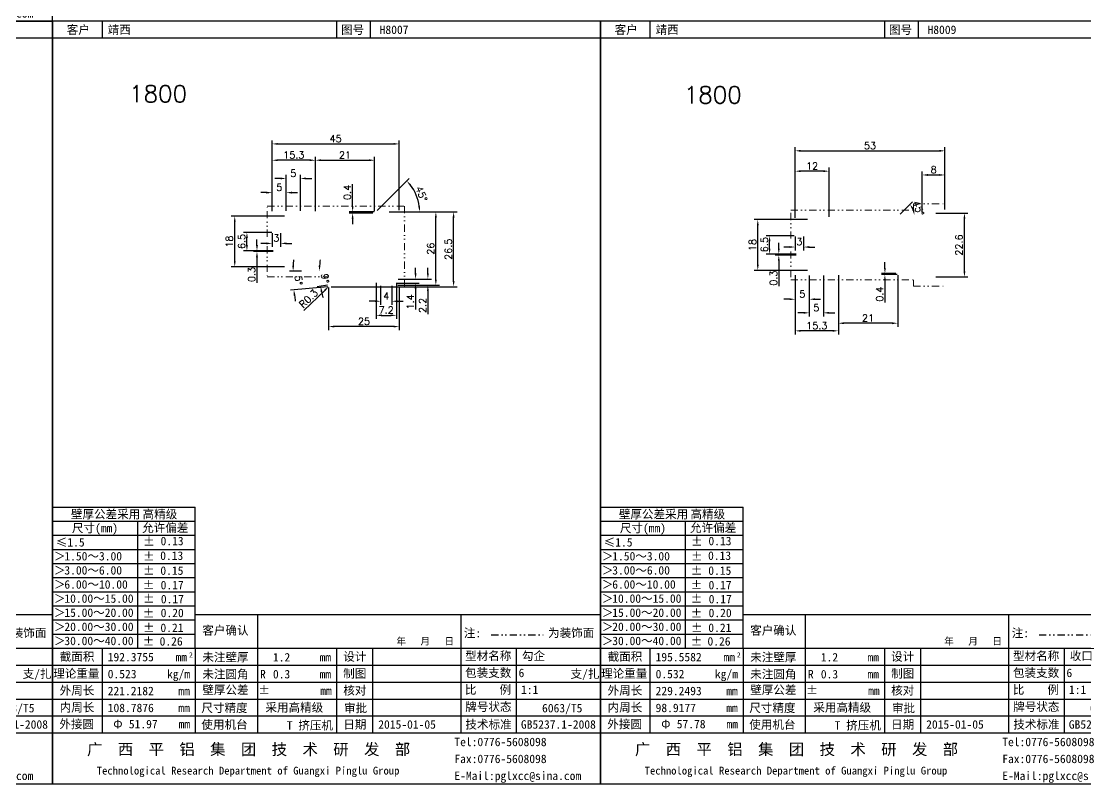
# Model space of a CAD drawing. Header units: millimetres. Extents: x -691 to 1378, y -267 to 296.
# Drawn here: x 397.1 to 774, y -266.6 to 3.5 of the extents above; entities that cross this region are included whole.
import ezdxf

# ---------------------------------------------------------------- set-up
doc = ezdxf.new("R2010")
doc.units = ezdxf.units.MM
doc.header["$MEASUREMENT"] = 0
doc.linetypes.add('DIVIDEX2', pattern=[63.5, 25.4, -12.7, 0, -12.7, 0, -12.7])
doc.layers.add('DIM', color=1, linetype='Continuous')
doc.layers.add('图层1', color=4, linetype='DIVIDEX2', lineweight=15)
doc.styles.add('LT2.5', font='SimSun.ttf', dxfattribs={"height": 2.5})
doc.styles.add('LT3', font='SimSun.ttf', dxfattribs={"height": 3})
doc.styles.add('LT4', font='SimSun.ttf', dxfattribs={"height": 4})
doc.styles.get("Standard").update_dxf_attribs({"font": 'txt', "bigfont": 'gbcbig.shx'})
doc.dimstyles.new('ISO-25', dxfattribs={"dimtxt": 2.5, "dimasz": 2, "dimexe": 1.25, "dimexo": 0.625, "dimtad": 1, "dimdsep": 46, "dimtxsty": 'Standard', "dimcen": 0, "dimadec": 0, "dimazin": 0, "dimtfac": 1, "dimtofl": 0, "dimtmove": 0, "dimatfit": 3, "dimfxl": 1, "dimarcsym": 0})

# ---------------------------------------------------------------- blocks, each defined once
blk = doc.blocks.new('1')
for p, q in [((195.97, 278.63), (1.97, 278.63)), ((1.97, 278.63), (1.97, 8.51)), ((19.47, 278.63), (19.47, 272.63)), ((102.47, 278.63), (102.47, 272.63)), ((114.43, 278.63), (114.43, 272.63)), ((195.97, 8.51), (195.97, 278.63)), ((195.97, 272.63), (1.97, 272.63)), ((52.47, 68.51), (195.97, 68.51)), ((74.47, 68.51), (74.47, 26.51)), ((146.47, 68.51), (146.47, 26.51)), ((1.97, 56.51), (195.97, 56.51)), ((19.47, 56.51), (19.47, 26.51)), ((52.47, 56.51), (52.47, 26.51)), ((102.47, 56.51), (102.47, 26.51)), ((115.27, 56.51), (115.27, 26.51)), ((166.13, 56.51), (166.13, 26.51)), ((1.97, 50.51), (195.97, 50.51)), ((1.97, 44.51), (195.97, 44.51)), ((1.97, 38.51), (195.97, 38.51)), ((1.97, 32.51), (195.97, 32.51)), ((1.97, 26.51), (195.97, 26.51)), ((1.97, 8.51), (195.97, 8.51))]:
    blk.add_line(p, q)
at = {"ltscale": 0.1}
for p, q in [((1.96, 106.55), (52.47, 106.55)), ((52.47, 56.55), (52.47, 106.55)), ((1.96, 101.55), (52.47, 101.55)), ((31.98, 101.55), (31.98, 56.55)), ((1.96, 96.55), (52.47, 96.55)), ((1.96, 91.55), (52.47, 91.55)), ((1.96, 86.55), (52.47, 86.55)), ((1.97, 86.55), (52.47, 86.55)), ((1.97, 81.55), (52.47, 81.55)), ((1.97, 76.55), (52.47, 76.55)), ((1.97, 71.55), (52.47, 71.55)), ((1.97, 66.55), (52.47, 66.55)), ((1.97, 61.55), (52.47, 61.55))]:
    blk.add_line(p, q, dxfattribs=at)
at = {"linetype": 'DIVIDEX2', "ltscale": 0.1}
blk.add_line((157.27, 61.3), (175.68, 61.3), dxfattribs=at)
for s, height, style, p in [('客户', 3, 'LT3', (6.97, 274.13)), ('图号', 3, 'LT3', (104.1, 274.13)), ('客户确认', 3, 'LT3', (54.97, 61.32)), ('年   月   日', 2.5, 'LT3', (123.69, 57.75)), ('截面积', 3, 'LT3', (4.47, 52.05)), ('mm', 3, 'LT3', (45.47, 51.88)), ('2', 1.8, 'LT3', (50.23, 53.25)), ('未注壁厚', 3, 'LT3', (54.97, 51.82)), ('mm', 3, 'LT3', (96.47, 51.82)), ('设计', 3, 'LT3', (104.87, 52.05)), ('型材名称', 3, 'LT3', (148.02, 52.29)), ('理论重量', 3, 'LT3', (2.17, 46.05)), ('kg/m', 3, 'LT3', (42.47, 45.88)), ('未注圆角', 3, 'LT3', (54.97, 45.82)), ('制图', 3, 'LT3', (104.87, 46.05)), ('包装支数', 3, 'LT3', (148, 46.29)), ('R', 3, 'LT3', (75.4, 45.82)), ('mm', 3, 'LT3', (96.47, 45.82)), ('外周长', 3, 'LT3', (4.47, 40.05)), ('mm', 3, 'LT3', (46.47, 39.88)), ('壁厚公差', 3, 'LT3', (54.97, 40.26)), ('核对', 3, 'LT3', (104.87, 40.05)), ('比    例', 3, 'LT3', (147.95, 40.32)), ('牌号状态', 3, 'LT3', (148.09, 34.26)), ('内周长', 3, 'LT3', (4.47, 34.05)), ('mm', 3, 'LT3', (46.47, 33.88)), ('外接圆 ', 3, 'LT3', (4.37, 28.14)), ('Φ', 3, 'LT3', (23.45, 28.14)), ('mm', 3, 'LT3', (46.56, 28.14)), ('使用机台', 3, 'LT3', (54.65, 27.95)), ('日期', 3, 'LT3', (104.87, 28.01)), ('技术标准', 3, 'LT3', (148.12, 28.01)), ('GB5237.1-2008', 3, 'LT3', (167.78, 28.01)), ('广  西  平  铝  集  团  技  术  研  发  部', 4, 'LT4', (14.15, 18.71)), ('Tel:0776-5608098', 3, 'LT3', (144.22, 21.82)), ('Fax:0776-5608098', 3, 'LT3', (144.22, 15.82)), ('Technological Research Department of Guangxi Pinglu Group', 2.7638, 'LT2.5', (17.59, 11.77)), ('E-Mail:pglxcc@sina.com', 3, 'LT3', (144.22, 9.82))]:
    blk.add_text(s, height=height, dxfattribs=dict(style=style)).set_placement(p)
at = {"ltscale": 0.1, "style": 'LT3'}
for s, p in [('壁厚公差采用', (8.44, 102.49)), ('高精级', (33.83, 102.49)), ('尺寸(mm)', (8.8, 97.57)), ('允许偏差', (33.65, 97.67)), ('≤1.5', (3.1, 92.55)), ('±', (34.03, 92.82)), ('0.13', (40.18, 93)), ('1.50～3.00', (6.12, 87.62)), ('±', (33.98, 87.55)), ('0.13', (40.05, 87.81)), ('3.00～6.00', (6.12, 82.62)), ('±', (33.96, 82.53)), ('0.15', (40.12, 82.52)), ('6.00～10.00', (6.12, 77.62)), ('±', (33.91, 77.4)), ('0.17', (40.21, 77.39)), ('10.00～15.00', (6.12, 72.62)), ('±', (33.94, 72.61)), ('0.17', (40.28, 72.42)), ('15.00～20.00', (6.12, 67.62)), ('±', (33.92, 67.39)), ('0.20', (40.23, 67.53)), ('20.00～30.00', (6.12, 62.62)), ('±', (34, 62.3)), ('0.21', (40.14, 62.27)), ('30.00～40.00', (6.12, 57.62)), ('±', (33.86, 57.47)), ('0.26', (39.84, 57.46)), ('注:', (147.57, 60.4)), ('为装饰面', (177.39, 60.44)), ('支/扎', (185.36, 45.95)), ('±', (74.8, 40.17)), ('mm', (96.71, 39.96)), ('尺寸精度', (54.64, 33.87)), ('采用高精级', (77.32, 34.01)), ('审批', (105.14, 33.78)), ('6063/T5', (175.26, 33.8)), ('T 挤压机', (84.88, 27.67))]:
    blk.add_text(s, height=3, dxfattribs=at).set_placement(p)
for p in [(2.94, 91.22), (2.94, 86.22), (2.94, 81.22), (2.94, 76.22), (2.94, 71.22), (2.94, 66.22), (2.94, 61.22)]:
    blk.add_text('∧', height=3, rotation=270, dxfattribs=at).set_placement(p)
at = {"style": 'LT3', "flags": 12}
for tag, p in [('客户', (21.47, 274.13)), ('图号', (117.75, 274.13)), ('截面积', (21.47, 51.88)), ('未注壁厚', (79.97, 51.82)), ('设计', (117.27, 52.05)), ('型材名称', (168.13, 52.29)), ('理论重量', (21.47, 45.88)), ('未注圆角', (79.97, 45.82)), ('制图', (117.27, 46.05)), ('包装支数', (166.95, 46.29)), ('外周长', (21.47, 39.88)), ('壁厚公差', (79.97, 40.05)), ('核对', (117.27, 40.05)), ('比例', (167.83, 40.32)), ('内周长', (21.47, 33.88)), ('审批', (117.27, 33.86)), ('外接圆D', (28.95, 28.14)), ('使用机台', (74.87, 27.74)), ('日期', (117.27, 28.01))]:
    blk.add_attdef(tag, p, '', height=3, dxfattribs=at)
blk = doc.blocks.new('*D111')
at = {"layer": 'Defpoints', "color": 0, "transparency": 16777216}
for p in [(530.89, -39.94), (485.89, -64.02), (530.89, -64.02)]:
    blk.add_point(p, dxfattribs=at)
at = {"layer": 'DIM', "color": 0, "lineweight": -2, "transparency": 16777216}
for p, q in [((485.89, -63.39), (485.89, -38.69)), ((487.89, -39.94), (528.89, -39.94)), ((530.89, -63.39), (530.89, -38.69))]:
    blk.add_line(p, q, dxfattribs=at)
at = {"layer": 'DIM', "color": 0, "transparency": 16777216}
for points in [[(487.89, -39.61), (487.89, -40.27), (485.89, -39.94)], [(528.89, -39.61), (528.89, -40.27), (530.89, -39.94)]]:
    blk.add_solid(points, dxfattribs=at)
at = {"layer": 'DIM', "color": 0, "transparency": 16777216, "insert": (508.39, -38.06), "char_height": 2.5, "attachment_point": 5}
blk.add_mtext('45', dxfattribs=at)
blk = doc.blocks.new('*D112')
at = {"layer": 'Defpoints', "color": 0, "transparency": 16777216}
for p in [(526.74, -64.02), (543.86, -64.02), (530.89, -90.02)]:
    blk.add_point(p, dxfattribs=at)
at = {"layer": 'DIM', "color": 0, "lineweight": -2, "transparency": 16777216}
for p, q in [((527.37, -64.02), (545.11, -64.02)), ((543.86, -88.02), (543.86, -66.02)), ((531.52, -90.02), (545.11, -90.02))]:
    blk.add_line(p, q, dxfattribs=at)
at = {"layer": 'DIM', "color": 0, "transparency": 16777216}
for points in [[(543.53, -66.02), (544.2, -66.02), (543.86, -64.02)], [(543.53, -88.02), (544.2, -88.02), (543.86, -90.02)]]:
    blk.add_solid(points, dxfattribs=at)
at = {"layer": 'DIM', "color": 0, "transparency": 16777216, "insert": (541.99, -77.02), "char_height": 2.5, "attachment_point": 5, "rotation": 90}
blk.add_mtext('26', dxfattribs=at)
blk = doc.blocks.new('*D113')
at = {"layer": 'Defpoints', "color": 0, "transparency": 16777216}
for p in [(472.65, -65.52), (490.89, -65.52), (490.89, -83.52)]:
    blk.add_point(p, dxfattribs=at)
at = {"layer": 'DIM', "color": 0, "lineweight": -2, "transparency": 16777216}
for p, q in [((490.27, -65.52), (471.4, -65.52)), ((472.65, -81.52), (472.65, -67.52)), ((490.27, -83.52), (471.4, -83.52))]:
    blk.add_line(p, q, dxfattribs=at)
at = {"layer": 'DIM', "color": 0, "transparency": 16777216}
for points in [[(472.32, -67.52), (472.98, -67.52), (472.65, -65.52)], [(472.32, -81.52), (472.98, -81.52), (472.65, -83.52)]]:
    blk.add_solid(points, dxfattribs=at)
at = {"layer": 'DIM', "color": 0, "transparency": 16777216, "insert": (470.78, -74.52), "char_height": 2.5, "attachment_point": 5, "rotation": 90}
blk.add_mtext('18', dxfattribs=at)
blk = doc.blocks.new('*D114')
at = {"layer": 'Defpoints', "color": 0, "transparency": 16777216}
for p in [(476.96, -71.27), (486.39, -71.27), (486.39, -77.77)]:
    blk.add_point(p, dxfattribs=at)
at = {"layer": 'DIM', "color": 0, "lineweight": -2, "transparency": 16777216}
for p, q in [((485.77, -71.27), (475.71, -71.27)), ((476.96, -75.77), (476.96, -73.27)), ((485.77, -77.77), (475.71, -77.77))]:
    blk.add_line(p, q, dxfattribs=at)
at = {"layer": 'DIM', "color": 0, "transparency": 16777216}
for points in [[(476.63, -73.27), (477.3, -73.27), (476.96, -71.27)], [(476.63, -75.77), (477.3, -75.77), (476.96, -77.77)]]:
    blk.add_solid(points, dxfattribs=at)
at = {"layer": 'DIM', "color": 0, "transparency": 16777216, "insert": (475.09, -74.52), "char_height": 2.5, "attachment_point": 5, "rotation": 90}
blk.add_mtext('6.5', dxfattribs=at)
blk = doc.blocks.new('*D115')
at = {"layer": 'Defpoints', "color": 0, "transparency": 16777216}
for p in [(485.89, -70.92), (488.89, -70.92), (485.89, -75.18)]:
    blk.add_point(p, dxfattribs=at)
at = {"layer": 'DIM', "color": 0, "lineweight": -2, "transparency": 16777216}
for p, q in [((485.89, -71.54), (485.89, -76.43)), ((488.89, -71.54), (488.89, -76.43)), ((483.89, -75.18), (481.89, -75.18)), ((490.89, -75.18), (492.89, -75.18))]:
    blk.add_line(p, q, dxfattribs=at)
at = {"layer": 'DIM', "color": 0, "transparency": 16777216}
for points in [[(483.89, -74.84), (483.89, -75.51), (485.89, -75.18)], [(490.89, -74.84), (490.89, -75.51), (488.89, -75.18)]]:
    blk.add_solid(points, dxfattribs=at)
at = {"layer": 'DIM', "color": 0, "transparency": 16777216, "insert": (487.39, -73.3), "char_height": 2.5, "attachment_point": 5}
blk.add_mtext('3', dxfattribs=at)
blk = doc.blocks.new('*D120')
at = {"layer": 'Defpoints', "color": 0, "transparency": 16777216}
for p in [(480.52, -78.07), (486.89, -77.77), (486.89, -78.07)]:
    blk.add_point(p, dxfattribs=at)
at = {"layer": 'DIM', "color": 0, "lineweight": -2, "transparency": 16777216}
for p, q in [((480.52, -75.77), (480.52, -73.77)), ((486.27, -77.77), (479.27, -77.77)), ((486.27, -78.07), (479.27, -78.07)), ((480.52, -80.07), (480.52, -89.15))]:
    blk.add_line(p, q, dxfattribs=at)
at = {"layer": 'DIM', "color": 0, "transparency": 16777216}
for points in [[(480.19, -75.77), (480.86, -75.77), (480.52, -77.77)], [(480.19, -80.07), (480.86, -80.07), (480.52, -78.07)]]:
    blk.add_solid(points, dxfattribs=at)
at = {"layer": 'DIM', "color": 0, "transparency": 16777216, "insert": (478.65, -86.23), "char_height": 2.5, "attachment_point": 5, "rotation": 90}
blk.add_mtext('0.3', dxfattribs=at)
blk = doc.blocks.new('*D121')
at = {"layer": 'Defpoints', "color": 0, "transparency": 16777216}
for p in [(490.89, -57.19), (485.89, -64.02), (490.89, -64.32)]:
    blk.add_point(p, dxfattribs=at)
at = {"layer": 'DIM', "color": 0, "lineweight": -2, "transparency": 16777216}
for p, q in [((485.89, -63.39), (485.89, -55.94)), ((490.89, -63.69), (490.89, -55.94)), ((483.89, -57.19), (481.89, -57.19)), ((492.89, -57.19), (494.89, -57.19))]:
    blk.add_line(p, q, dxfattribs=at)
at = {"layer": 'DIM', "color": 0, "transparency": 16777216}
for points in [[(483.89, -56.86), (483.89, -57.53), (485.89, -57.19)], [(492.89, -56.86), (492.89, -57.53), (490.89, -57.19)]]:
    blk.add_solid(points, dxfattribs=at)
at = {"layer": 'DIM', "color": 0, "transparency": 16777216, "insert": (488.39, -55.32), "char_height": 2.5, "attachment_point": 5}
blk.add_mtext('5', dxfattribs=at)
blk = doc.blocks.new('*D122')
at = {"layer": 'Defpoints', "color": 0, "transparency": 16777216}
for p in [(495.89, -52.17), (490.89, -64.32), (495.89, -64.32)]:
    blk.add_point(p, dxfattribs=at)
at = {"layer": 'DIM', "color": 0, "lineweight": -2, "transparency": 16777216}
for p, q in [((488.89, -52.17), (486.89, -52.17)), ((490.89, -63.69), (490.89, -50.92)), ((495.89, -63.69), (495.89, -50.92)), ((497.89, -52.17), (499.89, -52.17))]:
    blk.add_line(p, q, dxfattribs=at)
at = {"layer": 'DIM', "color": 0, "transparency": 16777216}
for points in [[(488.89, -51.84), (488.89, -52.5), (490.89, -52.17)], [(497.89, -51.84), (497.89, -52.5), (495.89, -52.17)]]:
    blk.add_solid(points, dxfattribs=at)
at = {"layer": 'DIM', "color": 0, "transparency": 16777216, "insert": (493.39, -50.3), "char_height": 2.5, "attachment_point": 5}
blk.add_mtext('5', dxfattribs=at)
blk = doc.blocks.new('*D123')
at = {"layer": 'Defpoints', "color": 0, "transparency": 16777216}
for p in [(485.89, -45.72), (485.89, -64.42), (501.19, -64.42)]:
    blk.add_point(p, dxfattribs=at)
at = {"layer": 'DIM', "color": 0, "lineweight": -2, "transparency": 16777216}
for p, q in [((485.89, -63.79), (485.89, -44.47)), ((501.19, -63.79), (501.19, -44.47)), ((499.19, -45.72), (487.89, -45.72))]:
    blk.add_line(p, q, dxfattribs=at)
at = {"layer": 'DIM', "color": 0, "transparency": 16777216}
for points in [[(487.89, -45.38), (487.89, -46.05), (485.89, -45.72)], [(499.19, -45.38), (499.19, -46.05), (501.19, -45.72)]]:
    blk.add_solid(points, dxfattribs=at)
at = {"layer": 'DIM', "color": 0, "transparency": 16777216, "insert": (493.54, -43.84), "char_height": 2.5, "attachment_point": 5}
blk.add_mtext('15.3', dxfattribs=at)
blk = doc.blocks.new('*D124')
at = {"layer": 'Defpoints', "color": 0, "transparency": 16777216}
for p in [(522.19, -45.72), (501.19, -64.42), (522.19, -64.42)]:
    blk.add_point(p, dxfattribs=at)
at = {"layer": 'DIM', "color": 0, "lineweight": -2, "transparency": 16777216}
for p, q in [((501.19, -63.79), (501.19, -44.47)), ((522.19, -63.79), (522.19, -44.47)), ((503.19, -45.72), (520.19, -45.72))]:
    blk.add_line(p, q, dxfattribs=at)
at = {"layer": 'DIM', "color": 0, "transparency": 16777216}
for points in [[(503.19, -45.38), (503.19, -46.05), (501.19, -45.72)], [(520.19, -45.38), (520.19, -46.05), (522.19, -45.72)]]:
    blk.add_solid(points, dxfattribs=at)
at = {"layer": 'DIM', "color": 0, "transparency": 16777216, "insert": (511.69, -43.84), "char_height": 2.5, "attachment_point": 5}
blk.add_mtext('21', dxfattribs=at)
blk = doc.blocks.new('*D125')
at = {"layer": 'Defpoints', "color": 0, "transparency": 16777216}
for p in [(514.39, -64.02), (522.59, -64.02), (522.19, -64.42)]:
    blk.add_point(p, dxfattribs=at)
at = {"layer": 'DIM', "color": 0, "lineweight": -2, "transparency": 16777216}
for p, q in [((514.39, -62.02), (514.39, -54.18)), ((521.97, -64.02), (513.14, -64.02)), ((521.57, -64.42), (513.14, -64.42)), ((514.39, -66.42), (514.39, -68.42))]:
    blk.add_line(p, q, dxfattribs=at)
at = {"layer": 'DIM', "color": 0, "transparency": 16777216}
for points in [[(514.06, -62.02), (514.73, -62.02), (514.39, -64.02)], [(514.06, -66.42), (514.73, -66.42), (514.39, -64.42)]]:
    blk.add_solid(points, dxfattribs=at)
at = {"layer": 'DIM', "color": 0, "transparency": 16777216, "insert": (512.52, -57.1), "char_height": 2.5, "attachment_point": 5, "rotation": 90}
blk.add_mtext('0.4', dxfattribs=at)
blk = doc.blocks.new('*D126')
at = {"layer": 'Defpoints', "color": 0, "transparency": 16777216}
for p in [(536.03, -56.26), (522.59, -64.02), (522.59, -64.02), (530.89, -64.02), (522.19, -64.42)]:
    blk.add_point(p, dxfattribs=at)
at = {"layer": 'DIM', "color": 0, "lineweight": -2, "transparency": 16777216}
for p, q in [((523.03, -63.57), (534.45, -52.16)), ((531.52, -64.02), (539.36, -64.02))]:
    blk.add_line(p, q, dxfattribs=at)
blk.add_arc((522.59, -64.02), 15.51, 7.3921, 37.6079, dxfattribs=at)
at = {"layer": 'DIM', "color": 0, "transparency": 16777216}
for points in [[(534.63, -54.77), (535.13, -54.33), (533.56, -53.05)], [(538.31, -62), (537.64, -62.04), (538.11, -64.02)]]:
    blk.add_solid(points, dxfattribs=at)
at = {"layer": 'DIM', "color": 0, "transparency": 16777216, "insert": (538.76, -57.63), "char_height": 2.5, "attachment_point": 5, "rotation": 291.5538}
blk.add_mtext('45°', dxfattribs=at)
blk = doc.blocks.new('*D127')
at = {"layer": 'Defpoints', "color": 0, "transparency": 16777216}
for p in [(505.89, -90.22), (530.89, -90.02), (505.89, -104.64)]:
    blk.add_point(p, dxfattribs=at)
at = {"layer": 'DIM', "color": 0, "lineweight": -2, "transparency": 16777216}
for p, q in [((505.89, -90.84), (505.89, -105.89)), ((530.89, -90.64), (530.89, -105.89)), ((528.89, -104.64), (507.89, -104.64))]:
    blk.add_line(p, q, dxfattribs=at)
at = {"layer": 'DIM', "color": 0, "transparency": 16777216}
for points in [[(507.89, -104.31), (507.89, -104.97), (505.89, -104.64)], [(528.89, -104.31), (528.89, -104.97), (530.89, -104.64)]]:
    blk.add_solid(points, dxfattribs=at)
at = {"layer": 'DIM', "color": 0, "transparency": 16777216, "insert": (518.39, -102.76), "char_height": 2.5, "attachment_point": 5}
blk.add_mtext('25', dxfattribs=at)
blk = doc.blocks.new('*D128')
at = {"layer": 'Defpoints', "color": 0, "transparency": 16777216}
for p in [(527.37, -64.02), (550.15, -64.02), (506.19, -90.52)]:
    blk.add_point(p, dxfattribs=at)
at = {"layer": 'DIM', "color": 0, "lineweight": -2, "transparency": 16777216}
for p, q in [((527.99, -64.02), (551.4, -64.02)), ((550.15, -88.52), (550.15, -66.02)), ((506.82, -90.52), (551.4, -90.52))]:
    blk.add_line(p, q, dxfattribs=at)
at = {"layer": 'DIM', "color": 0, "transparency": 16777216}
for points in [[(549.81, -66.02), (550.48, -66.02), (550.15, -64.02)], [(549.81, -88.52), (550.48, -88.52), (550.15, -90.52)]]:
    blk.add_solid(points, dxfattribs=at)
at = {"layer": 'DIM', "color": 0, "transparency": 16777216, "insert": (548.27, -77.27), "char_height": 2.5, "attachment_point": 5, "rotation": 90}
blk.add_mtext('26.5', dxfattribs=at)
blk = doc.blocks.new('*D129')
at = {"layer": 'Defpoints', "color": 0, "transparency": 16777216}
for p in [(524.29, -89.62), (528.29, -89.62), (524.29, -95.67)]:
    blk.add_point(p, dxfattribs=at)
at = {"layer": 'DIM', "color": 0, "lineweight": -2, "transparency": 16777216}
for p, q in [((524.29, -90.24), (524.29, -96.92)), ((528.29, -90.24), (528.29, -96.92)), ((522.29, -95.67), (520.29, -95.67)), ((530.29, -95.67), (532.29, -95.67))]:
    blk.add_line(p, q, dxfattribs=at)
at = {"layer": 'DIM', "color": 0, "transparency": 16777216}
for points in [[(522.29, -95.33), (522.29, -96), (524.29, -95.67)], [(530.29, -95.33), (530.29, -96), (528.29, -95.67)]]:
    blk.add_solid(points, dxfattribs=at)
at = {"layer": 'DIM', "color": 0, "transparency": 16777216, "insert": (526.29, -93.79), "char_height": 2.5, "attachment_point": 5}
blk.add_mtext('4', dxfattribs=at)
blk = doc.blocks.new('*D130')
at = {"layer": 'Defpoints', "color": 0, "transparency": 16777216}
for p in [(522.69, -88.52), (529.89, -88.52), (529.89, -100.67)]:
    blk.add_point(p, dxfattribs=at)
at = {"layer": 'DIM', "color": 0, "lineweight": -2, "transparency": 16777216}
for p, q in [((522.69, -89.14), (522.69, -101.92)), ((529.89, -89.14), (529.89, -101.92)), ((524.69, -100.67), (527.89, -100.67))]:
    blk.add_line(p, q, dxfattribs=at)
at = {"layer": 'DIM', "color": 0, "transparency": 16777216}
for points in [[(524.69, -100.33), (524.69, -101), (522.69, -100.67)], [(527.89, -100.33), (527.89, -101), (529.89, -100.67)]]:
    blk.add_solid(points, dxfattribs=at)
at = {"layer": 'DIM', "color": 0, "transparency": 16777216, "insert": (526.29, -98.79), "char_height": 2.5, "attachment_point": 5}
blk.add_mtext('7.2', dxfattribs=at)
blk = doc.blocks.new('*D131')
at = {"layer": 'Defpoints', "color": 0, "transparency": 16777216}
for p in [(529.29, -89.22), (529.89, -87.82), (536.69, -89.22)]:
    blk.add_point(p, dxfattribs=at)
at = {"layer": 'DIM', "color": 0, "lineweight": -2, "transparency": 16777216}
for p, q in [((536.69, -85.82), (536.69, -83.82)), ((529.92, -89.22), (537.94, -89.22)), ((530.52, -87.82), (537.94, -87.82)), ((536.69, -91.22), (536.69, -98.63))]:
    blk.add_line(p, q, dxfattribs=at)
at = {"layer": 'DIM', "color": 0, "transparency": 16777216}
for points in [[(536.35, -85.82), (537.02, -85.82), (536.69, -87.82)], [(536.35, -91.22), (537.02, -91.22), (536.69, -89.22)]]:
    blk.add_solid(points, dxfattribs=at)
at = {"layer": 'DIM', "color": 0, "transparency": 16777216, "insert": (534.81, -95.92), "char_height": 2.5, "attachment_point": 5, "rotation": 90}
blk.add_mtext('1.4', dxfattribs=at)
blk = doc.blocks.new('*D132')
at = {"layer": 'Defpoints', "color": 0, "transparency": 16777216}
for p in [(529.79, -90.02), (529.89, -87.82), (541.04, -90.02)]:
    blk.add_point(p, dxfattribs=at)
at = {"layer": 'DIM', "color": 0, "lineweight": -2, "transparency": 16777216}
for p, q in [((541.04, -85.82), (541.04, -83.82)), ((530.42, -90.02), (542.29, -90.02)), ((530.52, -87.82), (542.29, -87.82)), ((541.04, -92.02), (541.04, -100.27))]:
    blk.add_line(p, q, dxfattribs=at)
at = {"layer": 'DIM', "color": 0, "transparency": 16777216}
for points in [[(540.71, -85.82), (541.37, -85.82), (541.04, -87.82)], [(540.71, -92.02), (541.37, -92.02), (541.04, -90.02)]]:
    blk.add_solid(points, dxfattribs=at)
at = {"layer": 'DIM', "color": 0, "transparency": 16777216, "insert": (539.16, -97.14), "char_height": 2.5, "attachment_point": 5, "rotation": 90}
blk.add_mtext('2.2', dxfattribs=at)
blk = doc.blocks.new('*D133')
at = {"layer": 'Defpoints', "color": 0, "transparency": 16777216}
for p in [(505.98, -90.42), (506.19, -90.22)]:
    blk.add_point(p, dxfattribs=at)
at = {"layer": 'DIM', "color": 0, "lineweight": -2, "transparency": 16777216}
blk.add_line((497.07, -98.95), (504.53, -91.81), dxfattribs=at)
at = {"layer": 'DIM', "color": 0, "transparency": 16777216}
blk.add_solid([(504.3, -91.57), (504.76, -92.05), (505.98, -90.42)], dxfattribs=at)
at = {"layer": 'DIM', "color": 0, "transparency": 16777216, "insert": (498.78, -94.72), "char_height": 2.5, "attachment_point": 5, "rotation": 43.7511}
blk.add_mtext('R0.3', dxfattribs=at)
blk = doc.blocks.new('*D134')
at = {"layer": 'Defpoints', "color": 0, "transparency": 16777216}
for p in [(496.95, -85.02), (511.89, -85.02), (502.69, -86.82), (506.15, -89.92), (511.89, -89.02)]:
    blk.add_point(p, dxfattribs=at)
at = {"layer": 'DIM', "color": 0, "lineweight": -2, "transparency": 16777216}
blk.add_line((505.53, -90.02), (501.82, -90.6), dxfattribs=at)
for start, end in [(173.3928, 176.6964), (192.2401, 195.5436)]:
    blk.add_arc((537.33, -85.02), 34.69, start, end, dxfattribs=at)
at = {"layer": 'DIM', "color": 0, "transparency": 16777216}
for points in [[(503.03, -83.03), (502.36, -83.01), (502.64, -85.02)], [(503.1, -92.43), (503.75, -92.31), (503.06, -90.41)]]:
    blk.add_solid(points, dxfattribs=at)
at = {"layer": 'DIM', "color": 0, "transparency": 16777216, "insert": (504.61, -87.57), "char_height": 2.5, "attachment_point": 5, "rotation": 274.4682}
blk.add_mtext('9°', dxfattribs=at)
blk = doc.blocks.new('*D135')
at = {"layer": 'Defpoints', "color": 0, "transparency": 16777216}
for p in [(496.95, -85.02), (511.89, -85.02), (493.35, -87.22), (511.89, -90.02), (506.22, -90.51)]:
    blk.add_point(p, dxfattribs=at)
at = {"layer": 'DIM', "color": 0, "lineweight": -2, "transparency": 16777216}
for p, q in [((496.32, -85.02), (492.07, -85.02)), ((505.6, -90.57), (492.36, -91.73))]:
    blk.add_line(p, q, dxfattribs=at)
for start, end in [(176.9621, 178.481), (186.5436, 188.0626)]:
    blk.add_arc((568.76, -85.02), 75.44, start, end, dxfattribs=at)
at = {"layer": 'DIM', "color": 0, "transparency": 16777216}
for points in [[(493.68, -83.02), (493.01, -83.01), (493.32, -85.02)], [(493.48, -93.65), (494.14, -93.58), (493.61, -91.62)]]:
    blk.add_solid(points, dxfattribs=at)
at = {"layer": 'DIM', "color": 0, "transparency": 16777216, "insert": (495.26, -88.24), "char_height": 2.5, "attachment_point": 5, "rotation": 272.5123}
blk.add_mtext('5°', dxfattribs=at)
blk = doc.blocks.new('*D136')
at = {"layer": 'Defpoints', "color": 0, "transparency": 16777216}
for p in [(662.04, -72.5), (671.34, -72.5), (671.47, -79)]:
    blk.add_point(p, dxfattribs=at)
at = {"layer": 'DIM', "color": 0, "lineweight": -2, "transparency": 16777216}
for p, q in [((670.72, -72.5), (660.79, -72.5)), ((662.04, -77), (662.04, -74.5)), ((670.84, -79), (660.79, -79))]:
    blk.add_line(p, q, dxfattribs=at)
at = {"layer": 'DIM', "color": 0, "transparency": 16777216}
for points in [[(661.7, -74.5), (662.37, -74.5), (662.04, -72.5)], [(661.7, -77), (662.37, -77), (662.04, -79)]]:
    blk.add_solid(points, dxfattribs=at)
at = {"layer": 'DIM', "color": 0, "transparency": 16777216, "insert": (660.16, -75.62), "char_height": 2.5, "attachment_point": 5, "rotation": 90}
blk.add_mtext('6.5', dxfattribs=at)
blk = doc.blocks.new('*D137')
at = {"layer": 'Defpoints', "color": 0, "transparency": 16777216}
for p in [(657.85, -66.75), (676.09, -66.75), (676.09, -84.75)]:
    blk.add_point(p, dxfattribs=at)
at = {"layer": 'DIM', "color": 0, "lineweight": -2, "transparency": 16777216}
for p, q in [((675.47, -66.75), (656.6, -66.75)), ((657.85, -82.75), (657.85, -68.75)), ((675.47, -84.75), (656.6, -84.75))]:
    blk.add_line(p, q, dxfattribs=at)
at = {"layer": 'DIM', "color": 0, "transparency": 16777216}
for points in [[(657.52, -68.75), (658.18, -68.75), (657.85, -66.75)], [(657.52, -82.75), (658.18, -82.75), (657.85, -84.75)]]:
    blk.add_solid(points, dxfattribs=at)
at = {"layer": 'DIM', "color": 0, "transparency": 16777216, "insert": (655.98, -75.75), "char_height": 2.5, "attachment_point": 5, "rotation": 90}
blk.add_mtext('18', dxfattribs=at)
blk = doc.blocks.new('*D138')
at = {"layer": 'Defpoints', "color": 0, "transparency": 16777216}
for p in [(671.09, -72.15), (674.09, -72.15), (671.09, -76.47)]:
    blk.add_point(p, dxfattribs=at)
at = {"layer": 'DIM', "color": 0, "lineweight": -2, "transparency": 16777216}
for p, q in [((671.09, -72.77), (671.09, -77.72)), ((674.09, -72.77), (674.09, -77.72)), ((669.09, -76.47), (667.09, -76.47)), ((676.09, -76.47), (678.09, -76.47))]:
    blk.add_line(p, q, dxfattribs=at)
at = {"layer": 'DIM', "color": 0, "transparency": 16777216}
for points in [[(669.09, -76.13), (669.09, -76.8), (671.09, -76.47)], [(676.09, -76.13), (676.09, -76.8), (674.09, -76.47)]]:
    blk.add_solid(points, dxfattribs=at)
at = {"layer": 'DIM', "color": 0, "transparency": 16777216, "insert": (672.59, -74.59), "char_height": 2.5, "attachment_point": 5}
blk.add_mtext('3', dxfattribs=at)
blk = doc.blocks.new('*D139')
at = {"layer": 'Defpoints', "color": 0, "transparency": 16777216}
for p in [(672.09, -79), (665.3, -79.3), (672.09, -79.3)]:
    blk.add_point(p, dxfattribs=at)
at = {"layer": 'DIM', "color": 0, "lineweight": -2, "transparency": 16777216}
for p, q in [((665.3, -77), (665.3, -75)), ((671.47, -79), (664.05, -79)), ((671.47, -79.3), (664.05, -79.3)), ((665.3, -81.3), (665.3, -90.38))]:
    blk.add_line(p, q, dxfattribs=at)
at = {"layer": 'DIM', "color": 0, "transparency": 16777216}
for points in [[(664.96, -77), (665.63, -77), (665.3, -79)], [(664.96, -81.3), (665.63, -81.3), (665.3, -79.3)]]:
    blk.add_solid(points, dxfattribs=at)
at = {"layer": 'DIM', "color": 0, "transparency": 16777216, "insert": (663.42, -87.46), "char_height": 2.5, "attachment_point": 5, "rotation": 90}
blk.add_mtext('0.3', dxfattribs=at)
blk = doc.blocks.new('*D140')
at = {"layer": 'Defpoints', "color": 0, "transparency": 16777216}
for p in [(724.09, -42.38), (724.09, -63.85), (671.09, -66.75)]:
    blk.add_point(p, dxfattribs=at)
at = {"layer": 'DIM', "color": 0, "lineweight": -2, "transparency": 16777216}
for p, q in [((671.09, -66.12), (671.09, -41.13)), ((724.09, -63.22), (724.09, -41.13)), ((673.09, -42.38), (722.09, -42.38))]:
    blk.add_line(p, q, dxfattribs=at)
at = {"layer": 'DIM', "color": 0, "transparency": 16777216}
for points in [[(673.09, -42.05), (673.09, -42.72), (671.09, -42.38)], [(722.09, -42.05), (722.09, -42.72), (724.09, -42.38)]]:
    blk.add_solid(points, dxfattribs=at)
at = {"layer": 'DIM', "color": 0, "transparency": 16777216, "insert": (697.59, -40.51), "char_height": 2.5, "attachment_point": 5}
blk.add_mtext('53', dxfattribs=at)
blk = doc.blocks.new('*D141')
at = {"layer": 'Defpoints', "color": 0, "transparency": 16777216}
for p in [(671.09, -49.59), (671.09, -66.45), (683.09, -66.45)]:
    blk.add_point(p, dxfattribs=at)
at = {"layer": 'DIM', "color": 0, "lineweight": -2, "transparency": 16777216}
for p, q in [((671.09, -65.82), (671.09, -48.34)), ((683.09, -65.82), (683.09, -48.34)), ((681.09, -49.59), (673.09, -49.59))]:
    blk.add_line(p, q, dxfattribs=at)
at = {"layer": 'DIM', "color": 0, "transparency": 16777216}
for points in [[(673.09, -49.25), (673.09, -49.92), (671.09, -49.59)], [(681.09, -49.25), (681.09, -49.92), (683.09, -49.59)]]:
    blk.add_solid(points, dxfattribs=at)
at = {"layer": 'DIM', "color": 0, "transparency": 16777216, "insert": (677.09, -47.71), "char_height": 2.5, "attachment_point": 5}
blk.add_mtext('12', dxfattribs=at)
blk = doc.blocks.new('*D142')
at = {"layer": 'Defpoints', "color": 0, "transparency": 16777216}
for p in [(724.09, -50.93), (724.09, -63.85), (716.09, -64.75)]:
    blk.add_point(p, dxfattribs=at)
at = {"layer": 'DIM', "color": 0, "lineweight": -2, "transparency": 16777216}
for p, q in [((716.09, -64.12), (716.09, -49.68)), ((718.09, -50.93), (722.09, -50.93)), ((724.09, -63.22), (724.09, -49.68))]:
    blk.add_line(p, q, dxfattribs=at)
at = {"layer": 'DIM', "color": 0, "transparency": 16777216}
for points in [[(718.09, -50.6), (718.09, -51.27), (716.09, -50.93)], [(722.09, -50.6), (722.09, -51.27), (724.09, -50.93)]]:
    blk.add_solid(points, dxfattribs=at)
at = {"layer": 'DIM', "color": 0, "transparency": 16777216, "insert": (720.09, -49.06), "char_height": 2.5, "attachment_point": 5}
blk.add_mtext('8', dxfattribs=at)
blk = doc.blocks.new('*D143')
at = {"layer": 'Defpoints', "color": 0, "transparency": 16777216}
for p in [(671.09, -86.25), (676.09, -85.95), (676.09, -94.96)]:
    blk.add_point(p, dxfattribs=at)
at = {"layer": 'DIM', "color": 0, "lineweight": -2, "transparency": 16777216}
for p, q in [((676.09, -86.57), (676.09, -96.21)), ((671.09, -86.87), (671.09, -96.21)), ((669.09, -94.96), (667.09, -94.96)), ((678.09, -94.96), (680.09, -94.96))]:
    blk.add_line(p, q, dxfattribs=at)
at = {"layer": 'DIM', "color": 0, "transparency": 16777216}
for points in [[(669.09, -94.62), (669.09, -95.29), (671.09, -94.96)], [(678.09, -94.62), (678.09, -95.29), (676.09, -94.96)]]:
    blk.add_solid(points, dxfattribs=at)
at = {"layer": 'DIM', "color": 0, "transparency": 16777216, "insert": (673.59, -93.08), "char_height": 2.5, "attachment_point": 5}
blk.add_mtext('5', dxfattribs=at)
blk = doc.blocks.new('*D144')
at = {"layer": 'Defpoints', "color": 0, "transparency": 16777216}
for p in [(676.09, -85.95), (681.09, -85.95), (676.09, -99.77)]:
    blk.add_point(p, dxfattribs=at)
at = {"layer": 'DIM', "color": 0, "lineweight": -2, "transparency": 16777216}
for p, q in [((676.09, -86.57), (676.09, -101.02)), ((681.09, -86.57), (681.09, -101.02)), ((674.09, -99.77), (672.09, -99.77)), ((683.09, -99.77), (685.09, -99.77))]:
    blk.add_line(p, q, dxfattribs=at)
at = {"layer": 'DIM', "color": 0, "transparency": 16777216}
for points in [[(674.09, -99.44), (674.09, -100.11), (676.09, -99.77)], [(683.09, -99.44), (683.09, -100.11), (681.09, -99.77)]]:
    blk.add_solid(points, dxfattribs=at)
at = {"layer": 'DIM', "color": 0, "transparency": 16777216, "insert": (678.59, -97.9), "char_height": 2.5, "attachment_point": 5}
blk.add_mtext('5', dxfattribs=at)
blk = doc.blocks.new('*D145')
at = {"layer": 'Defpoints', "color": 0, "transparency": 16777216}
for p in [(671.09, -85.85), (686.39, -85.85), (671.09, -106.16)]:
    blk.add_point(p, dxfattribs=at)
at = {"layer": 'DIM', "color": 0, "lineweight": -2, "transparency": 16777216}
for p, q in [((671.09, -86.47), (671.09, -107.41)), ((686.39, -86.47), (686.39, -107.41)), ((684.39, -106.16), (673.09, -106.16))]:
    blk.add_line(p, q, dxfattribs=at)
at = {"layer": 'DIM', "color": 0, "transparency": 16777216}
for points in [[(673.09, -105.82), (673.09, -106.49), (671.09, -106.16)], [(684.39, -105.82), (684.39, -106.49), (686.39, -106.16)]]:
    blk.add_solid(points, dxfattribs=at)
at = {"layer": 'DIM', "color": 0, "transparency": 16777216, "insert": (678.74, -104.28), "char_height": 2.5, "attachment_point": 5}
blk.add_mtext('15.3', dxfattribs=at)
blk = doc.blocks.new('*D146')
at = {"layer": 'Defpoints', "color": 0, "transparency": 16777216}
for p in [(686.39, -85.85), (707.39, -85.85), (686.39, -103.46)]:
    blk.add_point(p, dxfattribs=at)
at = {"layer": 'DIM', "color": 0, "lineweight": -2, "transparency": 16777216}
for p, q in [((686.39, -86.47), (686.39, -104.71)), ((707.39, -86.47), (707.39, -104.71)), ((705.39, -103.46), (688.39, -103.46))]:
    blk.add_line(p, q, dxfattribs=at)
at = {"layer": 'DIM', "color": 0, "transparency": 16777216}
for points in [[(688.39, -103.13), (688.39, -103.8), (686.39, -103.46)], [(705.39, -103.13), (705.39, -103.8), (707.39, -103.46)]]:
    blk.add_solid(points, dxfattribs=at)
at = {"layer": 'DIM', "color": 0, "transparency": 16777216, "insert": (696.89, -101.59), "char_height": 2.5, "attachment_point": 5}
blk.add_mtext('21', dxfattribs=at)
blk = doc.blocks.new('*D147')
at = {"layer": 'Defpoints', "color": 0, "transparency": 16777216}
for p in [(702.86, -86.25), (707.39, -85.85), (707.79, -86.25)]:
    blk.add_point(p, dxfattribs=at)
at = {"layer": 'DIM', "color": 0, "lineweight": -2, "transparency": 16777216}
for p, q in [((702.86, -83.85), (702.86, -81.85)), ((706.77, -85.85), (701.61, -85.85)), ((707.17, -86.25), (701.61, -86.25)), ((702.86, -88.25), (702.86, -96.08))]:
    blk.add_line(p, q, dxfattribs=at)
at = {"layer": 'DIM', "color": 0, "transparency": 16777216}
for points in [[(702.53, -83.85), (703.2, -83.85), (702.86, -85.85)], [(702.53, -88.25), (703.2, -88.25), (702.86, -86.25)]]:
    blk.add_solid(points, dxfattribs=at)
at = {"layer": 'DIM', "color": 0, "transparency": 16777216, "insert": (700.99, -93.16), "char_height": 2.5, "attachment_point": 5, "rotation": 90}
blk.add_mtext('0.4', dxfattribs=at)
blk = doc.blocks.new('*D148')
at = {"layer": 'Defpoints', "color": 0, "transparency": 16777216}
for p in [(712.57, -62.49), (707.39, -65.65), (707.79, -65.25), (707.79, -65.25), (714.59, -65.25)]:
    blk.add_point(p, dxfattribs=at)
at = {"layer": 'DIM', "color": 0, "lineweight": -2, "transparency": 16777216}
blk.add_line((708.23, -64.8), (712.58, -60.46), dxfattribs=at)
blk.add_arc((707.79, -65.25), 5.52, 20.8709, 24.1291, dxfattribs=at)
at = {"layer": 'DIM', "color": 0, "transparency": 16777216}
for points in [[(712.55, -63.18), (713.1, -62.8), (711.69, -61.34)], [(713.28, -63.22), (712.62, -63.34), (713.31, -65.25)]]:
    blk.add_solid(points, dxfattribs=at)
at = {"layer": 'DIM', "color": 0, "transparency": 16777216, "insert": (714.74, -62.72), "char_height": 2.5, "attachment_point": 5, "rotation": 289.9997}
blk.add_mtext('45°', dxfattribs=at)
blk = doc.blocks.new('*D149')
at = {"layer": 'Defpoints', "color": 0, "transparency": 16777216}
for p in [(720.24, -64.45), (731.03, -64.45), (720.24, -87.05)]:
    blk.add_point(p, dxfattribs=at)
at = {"layer": 'DIM', "color": 0, "lineweight": -2, "transparency": 16777216}
for p, q in [((720.87, -64.45), (732.28, -64.45)), ((731.03, -85.05), (731.03, -66.45)), ((720.87, -87.05), (732.28, -87.05))]:
    blk.add_line(p, q, dxfattribs=at)
at = {"layer": 'DIM', "color": 0, "transparency": 16777216}
for points in [[(730.7, -66.45), (731.36, -66.45), (731.03, -64.45)], [(730.7, -85.05), (731.36, -85.05), (731.03, -87.05)]]:
    blk.add_solid(points, dxfattribs=at)
at = {"layer": 'DIM', "color": 0, "transparency": 16777216, "insert": (729.15, -75.75), "char_height": 2.5, "attachment_point": 5, "rotation": 90}
blk.add_mtext('22.6', dxfattribs=at)

msp = doc.modelspace()

# ---------------------------------------------------------------- linework, layer by layer
at = {"layer": '图层1', "ltscale": 0.1}
for p, q in [((484.174, -72.831), (484.174, -61.969)), ((484.174, -61.969), (532.766, -61.969)), ((532.766, -61.969), (532.766, -91.948)), ((669.547, -73.482), (669.547, -63.359)), ((669.547, -63.359), (712.978, -63.359)), ((712.978, -63.359), (712.978, -61.171)), ((712.978, -61.171), (724.493, -61.171)), ((484.174, -76.201), (484.174, -87.063)), ((669.547, -78.012), (669.547, -88.135)), ((484.174, -87.063), (505.783, -87.063)), ((669.547, -88.135), (712.978, -88.135)), ((712.978, -88.135), (712.978, -90.322)), ((712.978, -90.322), (724.493, -90.322))]:
    msp.add_line(p, q, dxfattribs=at)

# ---------------------------------------------------------------- block references
ref = msp.add_blockref('1', (212.206, -4.996))
ref.add_attrib('客户', '靖西', (233.675, 269.137), dxfattribs={"height": 3, "style": 'LT3'})
ref.add_attrib('图号', 'H8002', (329.959, 269.137), dxfattribs={"height": 3, "style": 'LT3'})
ref.add_attrib('截面积', '369.9931', (233.675, 46.885), dxfattribs={"height": 3, "style": 'LT3'})
ref.add_attrib('理论重量', '1.006', (233.675, 40.885), dxfattribs={"height": 3, "style": 'LT3'})
ref.add_attrib('外周长', '400.0063', (233.675, 34.885), dxfattribs={"height": 3, "style": 'LT3'})
ref.add_attrib('内周长', '220.6945', (233.675, 28.885), dxfattribs={"height": 3, "style": 'LT3'})
ref.add_attrib('未注壁厚', '1.2', (292.175, 46.828), dxfattribs={"height": 3, "style": 'LT3'})
ref.add_attrib('未注圆角', '0.3', (292.175, 40.828), dxfattribs={"height": 3, "style": 'LT3'})
ref.add_attrib('外接圆D', '89.17', (241.16, 23.148), dxfattribs={"height": 3, "style": 'LT3'})
ref.add_attrib('日期', '2015-01-05', (329.475, 23.017), dxfattribs={"height": 3, "style": 'LT3'})
ref.add_attrib('比例', '1:1', (380.033, 35.324), dxfattribs={"height": 3, "style": 'LT3'})
ref.add_attrib('型材名称', '管下滑', (380.335, 47.295), dxfattribs={"height": 3, "style": 'LT3'})
ref.add_attrib('包装支数', '4', (379.151, 41.295), dxfattribs={"height": 3, "style": 'LT3'})
ref = msp.add_blockref('1', (212.206, -275.117))
ref.add_attrib('客户', '靖西', (233.675, -0.983), dxfattribs={"height": 3, "style": 'LT3'})
ref.add_attrib('图号', 'H8006', (329.959, -0.983), dxfattribs={"height": 3, "style": 'LT3'})
ref.add_attrib('截面积', '193.4549', (233.675, -223.236), dxfattribs={"height": 3, "style": 'LT3'})
ref.add_attrib('理论重量', '0.526', (233.675, -229.236), dxfattribs={"height": 3, "style": 'LT3'})
ref.add_attrib('外周长', '224.7178', (233.675, -235.236), dxfattribs={"height": 3, "style": 'LT3'})
ref.add_attrib('内周长', '106.1621', (233.675, -241.236), dxfattribs={"height": 3, "style": 'LT3'})
ref.add_attrib('未注壁厚', '1.2', (292.175, -223.293), dxfattribs={"height": 3, "style": 'LT3'})
ref.add_attrib('未注圆角', '0.3', (292.175, -229.293), dxfattribs={"height": 3, "style": 'LT3'})
ref.add_attrib('外接圆D', '57.4', (241.16, -246.973), dxfattribs={"height": 3, "style": 'LT3'})
ref.add_attrib('日期', '2015-01-05', (329.475, -247.104), dxfattribs={"height": 3, "style": 'LT3'})
ref.add_attrib('比例', '1:1', (380.033, -234.797), dxfattribs={"height": 3, "style": 'LT3'})
ref.add_attrib('型材名称', '光企', (380.335, -222.826), dxfattribs={"height": 3, "style": 'LT3'})
ref.add_attrib('包装支数', '6', (379.151, -228.826), dxfattribs={"height": 3, "style": 'LT3'})
ref = msp.add_blockref('1', (406.205, -275.117))
ref.add_attrib('客户', '靖西', (427.674, -0.983), dxfattribs={"height": 3, "style": 'LT3'})
ref.add_attrib('图号', 'H8007', (523.958, -0.983), dxfattribs={"height": 3, "style": 'LT3'})
ref.add_attrib('截面积', '192.3755', (427.674, -223.236), dxfattribs={"height": 3, "style": 'LT3'})
ref.add_attrib('理论重量', '0.523', (427.674, -229.236), dxfattribs={"height": 3, "style": 'LT3'})
ref.add_attrib('外周长', '221.2182', (427.674, -235.236), dxfattribs={"height": 3, "style": 'LT3'})
ref.add_attrib('内周长', '108.7876', (427.674, -241.236), dxfattribs={"height": 3, "style": 'LT3'})
ref.add_attrib('未注壁厚', '1.2', (486.174, -223.293), dxfattribs={"height": 3, "style": 'LT3'})
ref.add_attrib('未注圆角', '0.3', (486.174, -229.293), dxfattribs={"height": 3, "style": 'LT3'})
ref.add_attrib('外接圆D', '51.97', (435.159, -246.973), dxfattribs={"height": 3, "style": 'LT3'})
ref.add_attrib('日期', '2015-01-05', (523.474, -247.104), dxfattribs={"height": 3, "style": 'LT3'})
ref.add_attrib('比例', '1:1', (574.032, -234.797), dxfattribs={"height": 3, "style": 'LT3'})
ref.add_attrib('型材名称', '勾企', (574.334, -222.826), dxfattribs={"height": 3, "style": 'LT3'})
ref.add_attrib('包装支数', '6', (573.15, -228.826), dxfattribs={"height": 3, "style": 'LT3'})
ref = msp.add_blockref('1', (600.204, -275.117))
ref.add_attrib('客户', '靖西', (621.673, -0.983), dxfattribs={"height": 3, "style": 'LT3'})
ref.add_attrib('图号', 'H8009', (717.958, -0.983), dxfattribs={"height": 3, "style": 'LT3'})
ref.add_attrib('截面积', '195.5582', (621.673, -223.236), dxfattribs={"height": 3, "style": 'LT3'})
ref.add_attrib('理论重量', '0.532', (621.673, -229.236), dxfattribs={"height": 3, "style": 'LT3'})
ref.add_attrib('外周长', '229.2493', (621.673, -235.236), dxfattribs={"height": 3, "style": 'LT3'})
ref.add_attrib('内周长', '98.9177', (621.673, -241.236), dxfattribs={"height": 3, "style": 'LT3'})
ref.add_attrib('未注壁厚', '1.2', (680.173, -223.293), dxfattribs={"height": 3, "style": 'LT3'})
ref.add_attrib('未注圆角', '0.3', (680.173, -229.293), dxfattribs={"height": 3, "style": 'LT3'})
ref.add_attrib('外接圆D', '57.78', (629.158, -246.973), dxfattribs={"height": 3, "style": 'LT3'})
ref.add_attrib('日期', '2015-01-05', (717.473, -247.104), dxfattribs={"height": 3, "style": 'LT3'})
ref.add_attrib('比例', '1:1', (768.031, -234.797), dxfattribs={"height": 3, "style": 'LT3'})
ref.add_attrib('型材名称', '收口', (768.333, -222.826), dxfattribs={"height": 3, "style": 'LT3'})
ref.add_attrib('包装支数', '6', (767.149, -228.826), dxfattribs={"height": 3, "style": 'LT3'})

# ---------------------------------------------------------------- texts
at = {"layer": 'DIM', "char_height": 6, "width": 959.26044, "attachment_point": 1}
for insert in [(435.205, -19.192), (631.624, -19.569)]:
    msp.add_mtext('1800', dxfattribs=dict(at, insert=insert))

# ---------------------------------------------------------------- dimensions: what is measured, and where the dimension line sits
at = {"layer": 'DIM'}
for base, p1, p2, picture, middle in [((530.893, -39.939), (485.893, -64.016), (530.893, -64.016), '*D111', (508.393, -39.939)), ((505.893, -104.639), (530.893, -90.016), (505.893, -90.216), '*D127', (518.393, -104.639))]:
    dim = msp.add_linear_dim(base=base, p1=p1, p2=p2, dimstyle='ISO-25', override={"dimfxl": 1.25}, dxfattribs=at)
    dim.commit()
    dim.dimension.update_dxf_attribs({"geometry": picture, "text_midpoint": middle, "dimtype": 160})
for base, p1, p2, picture, middle in [((724.09, -42.383), (671.09, -66.747), (724.09, -63.847), '*D140', (697.59, -40.508)), ((485.893, -45.717), (501.193, -64.416), (485.893, -64.416), '*D123', (493.543, -43.842)), ((522.193, -45.717), (501.193, -64.416), (522.193, -64.416), '*D124', (511.693, -43.842)), ((495.893, -52.171), (490.893, -64.316), (495.893, -64.316), '*D122', (493.393, -50.296)), ((671.09, -49.587), (683.09, -66.447), (671.09, -66.447), '*D141', (677.09, -47.712)), ((724.09, -50.935), (716.09, -64.747), (724.09, -63.847), '*D142', (720.09, -49.06)), ((490.893, -57.194), (485.893, -64.016), (490.893, -64.316), '*D121', (488.393, -55.319)), ((485.893, -75.176), (488.893, -70.916), (485.893, -70.916), '*D115', (487.393, -73.301)), ((671.09, -76.467), (674.09, -72.147), (671.09, -72.147), '*D138', (672.59, -74.592)), ((676.09, -94.957), (671.09, -86.247), (676.09, -85.947), '*D143', (673.59, -93.082)), ((671.09, -106.158), (686.39, -85.847), (671.09, -85.847), '*D145', (678.74, -104.283)), ((676.09, -99.775), (681.09, -85.947), (676.09, -85.947), '*D144', (678.59, -97.9)), ((686.39, -103.462), (707.39, -85.847), (686.39, -85.847), '*D146', (696.89, -101.587)), ((524.293, -95.666), (528.293, -89.616), (524.293, -89.616), '*D129', (526.293, -93.791)), ((529.893, -100.666), (522.693, -88.516), (529.893, -88.516), '*D130', (526.293, -98.791))]:
    dim = msp.add_linear_dim(base=base, p1=p1, p2=p2, dimstyle='ISO-25', override={"dimfxl": 1.25}, dxfattribs=at)
    dim.commit()
    dim.dimension.update_dxf_attribs({"geometry": picture, "text_midpoint": middle})
for base, line1, line2, picture, middle in [((536.027, -56.26), ((530.893, -64.016), (522.593, -64.016)), ((522.193, -64.416), (522.593, -64.016)), '*D126', (537.021, -58.317)), ((712.572, -62.486), ((714.59, -65.247), (707.79, -65.247)), ((707.39, -65.647), (707.79, -65.247)), '*D148', (712.978, -63.359))]:
    dim = msp.add_angular_dim_2l(base=base, line1=line1, line2=line2, dimstyle='ISO-25', override={"dimfxl": 1.25}, dxfattribs=at)
    dim.commit()
    dim.dimension.update_dxf_attribs({"geometry": picture, "text_midpoint": middle, "dimtype": 162})
for base, p1, p2, picture, middle in [((514.393, -64.016), (522.193, -64.416), (522.593, -64.016), '*D125', (512.518, -57.099)), ((550.148, -64.016), (506.193, -90.516), (527.368, -64.016), '*D128', (548.273, -77.266)), ((543.862, -64.016), (530.893, -90.016), (526.743, -64.016), '*D112', (541.987, -77.016)), ((472.651, -65.516), (490.893, -83.516), (490.893, -65.516), '*D113', (470.776, -74.516)), ((657.85, -66.747), (676.09, -84.747), (676.09, -66.747), '*D137', (655.975, -75.747)), ((731.029, -64.447), (720.24, -87.047), (720.24, -64.447), '*D149', (729.154, -75.747)), ((476.962, -71.266), (486.393, -77.766), (486.393, -71.266), '*D114', (475.087, -74.516)), ((702.864, -86.247), (707.39, -85.847), (707.79, -86.247), '*D147', (700.989, -93.163)), ((536.686, -89.216), (529.893, -87.816), (529.293, -89.216), '*D131', (534.811, -95.924)), ((541.039, -90.016), (529.893, -87.816), (529.793, -90.016), '*D132', (539.164, -97.141))]:
    dim = msp.add_linear_dim(base=base, p1=p1, p2=p2, angle=90, dimstyle='ISO-25', override={"dimfxl": 1.25}, dxfattribs=at)
    dim.commit()
    dim.dimension.update_dxf_attribs({"geometry": picture, "text_midpoint": middle})
for base, p1, p2, picture, middle in [((480.524, -78.066), (486.893, -77.766), (486.893, -78.066), '*D120', (480.524, -86.233)), ((662.037, -72.497), (671.465, -78.997), (671.34, -72.497), '*D136', (662.037, -75.622)), ((665.297, -79.297), (672.09, -78.997), (672.09, -79.297), '*D139', (665.297, -87.463))]:
    dim = msp.add_linear_dim(base=base, p1=p1, p2=p2, angle=90, dimstyle='ISO-25', override={"dimfxl": 1.25}, dxfattribs=at)
    dim.commit()
    dim.dimension.update_dxf_attribs({"geometry": picture, "text_midpoint": middle, "dimtype": 160})
for base, line2, picture, middle in [((493.351, -87.221), ((511.893, -90.016), (506.219, -90.515)), '*D135', (495.264, -88.241)), ((502.685, -86.819), ((511.893, -89.016), (506.146, -89.92)), '*D134', (504.613, -87.573))]:
    dim = msp.add_angular_dim_2l(base=base, line1=((511.893, -85.016), (496.946, -85.016)), line2=line2, dimstyle='ISO-25', override={"dimfxl": 1.25}, dxfattribs=at)
    dim.commit()
    dim.dimension.update_dxf_attribs({"geometry": picture, "text_midpoint": middle})
dim = msp.add_radius_dim(center=(506.193, -90.216), mpoint=(505.976, -90.424), dimstyle='ISO-25', override={"dimfxl": 1.25}, dxfattribs=at)
dim.commit()
dim.dimension.update_dxf_attribs({"geometry": '*D133', "text_midpoint": (498.78, -94.717)})

doc.saveas('drawing.dxf')
